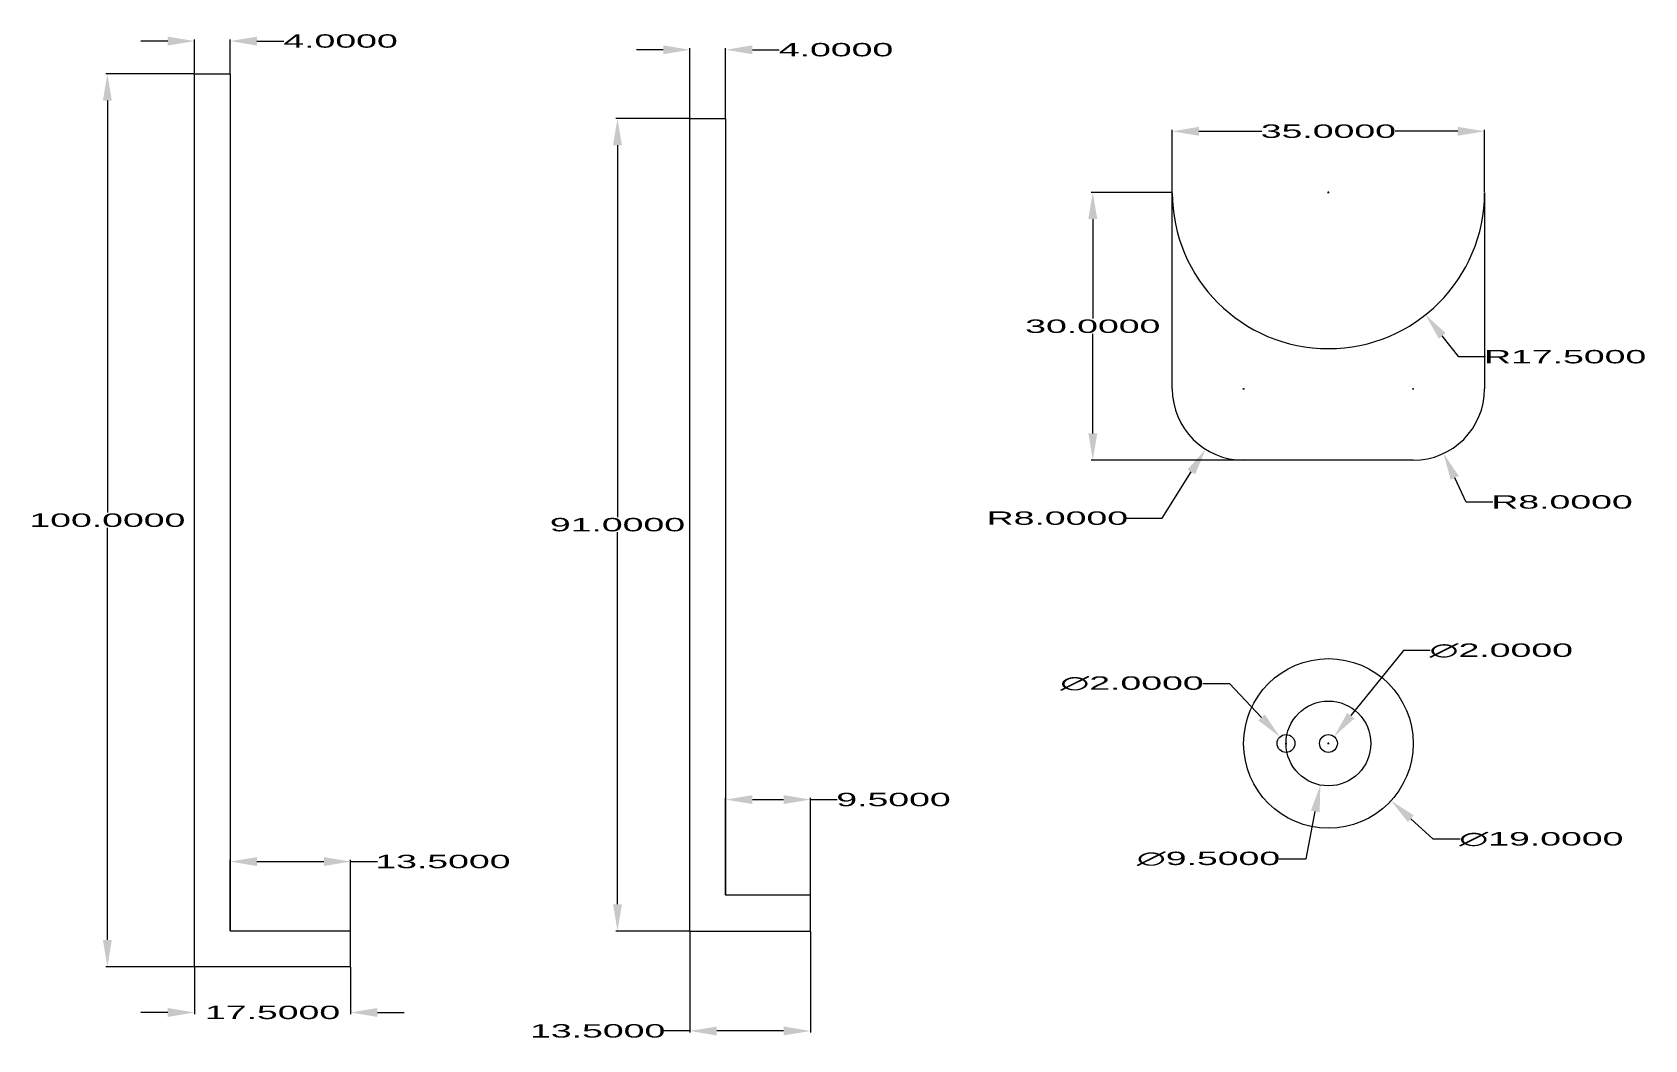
# Model space of a CAD drawing. Header units: millimetres. Extents: x 92 to 273, y 17 to 130.
import ezdxf

# ---------------------------------------------------------------- set-up
doc = ezdxf.new("R2010")
doc.units = ezdxf.units.MM
doc.header["$MEASUREMENT"] = 0
for name, color, linetype in [('anod', 30, 'Continuous'), ('Dimensiuni', 240, 'Continuous'), ('Pivoti contact pentru rezistenta', 50, 'Continuous'), ('Schita1', 123, 'Continuous'), ('Schita2', 140, 'Continuous'), ('Schita3', 245, 'Continuous')]:
    doc.layers.add(name, color=color, linetype=linetype)
doc.styles.get("Standard").update_dxf_attribs({"font": 'arial.ttf', "width": 2})
doc.dimstyles.new('Annotative', dxfattribs={"dimscale": 0, "dimtxt": 1.5, "dimasz": 3, "dimexe": 0.18, "dimexo": 0.0625, "dimgap": 0.09, "dimtad": 0, "dimtih": 1, "dimtoh": 1, "dimdec": 4, "dimzin": 0, "dimdsep": 46, "dimtxsty": 'Standard', "dimcen": 0.09, "dimadec": 0, "dimazin": 0, "dimtfac": 1, "dimtdec": 4, "dimtofl": 0, "dimtmove": 0, "dimatfit": 3, "dimfxl": 1, "dimtolj": 1, "dimtzin": 0, "dimarcsym": 0})

# ---------------------------------------------------------------- blocks, each defined once
blk = doc.blocks.new('*D3')
at = {"layer": 'Defpoints', "color": 0, "transparency": 16777216}
for p in [(165.92, 120.02), (157.8, 29.02), (165.92, 29.02)]:
    blk.add_point(p, dxfattribs=at)
at = {"layer": 'Dimensiuni', "color": 0, "lineweight": -2, "transparency": 16777216}
for p, q in [((165.86, 120.02), (157.62, 120.02)), ((157.8, 117.02), (157.8, 75.38)), ((157.8, 32.02), (157.8, 73.67)), ((165.86, 29.02), (157.62, 29.02))]:
    blk.add_line(p, q, dxfattribs=at)
at = {"layer": 'Dimensiuni', "color": 0, "transparency": 16777216}
for points in [[(157.3, 117.02), (158.3, 117.02), (157.8, 120.02)], [(157.3, 32.02), (158.3, 32.02), (157.8, 29.02)]]:
    blk.add_solid(points, dxfattribs=at)
at = {"layer": 'Dimensiuni', "color": 0, "transparency": 16777216, "insert": (157.8, 74.52), "char_height": 1.5, "attachment_point": 5}
blk.add_mtext('\\A1;91.0000', dxfattribs=at)
blk = doc.blocks.new('*D4')
at = {"layer": 'Defpoints', "color": 0, "transparency": 16777216}
for p in [(169.92, 127.71), (165.92, 120.02), (169.92, 120.02)]:
    blk.add_point(p, dxfattribs=at)
at = {"layer": 'Dimensiuni', "color": 0, "lineweight": -2, "transparency": 16777216}
for p, q in [((162.92, 127.71), (159.92, 127.71)), ((165.92, 120.09), (165.92, 127.89)), ((169.92, 120.09), (169.92, 127.89)), ((172.92, 127.71), (175.92, 127.71))]:
    blk.add_line(p, q, dxfattribs=at)
at = {"layer": 'Dimensiuni', "color": 0, "transparency": 16777216}
for points in [[(162.92, 128.21), (162.92, 127.21), (165.92, 127.71)], [(172.92, 128.21), (172.92, 127.21), (169.92, 127.71)]]:
    blk.add_solid(points, dxfattribs=at)
at = {"layer": 'Dimensiuni', "color": 0, "transparency": 16777216, "insert": (182.29, 127.71), "char_height": 1.5, "attachment_point": 5}
blk.add_mtext('\\A1;4.0000', dxfattribs=at)
blk = doc.blocks.new('*D5')
at = {"layer": 'Defpoints', "color": 0, "transparency": 16777216}
for p in [(179.42, 43.74), (169.92, 33.02), (179.42, 33.02)]:
    blk.add_point(p, dxfattribs=at)
at = {"layer": 'Dimensiuni', "color": 0, "lineweight": -2, "transparency": 16777216}
for p, q in [((169.92, 33.09), (169.92, 43.92)), ((172.92, 43.74), (176.42, 43.74)), ((179.42, 33.09), (179.42, 43.92)), ((179.42, 43.74), (182.42, 43.74))]:
    blk.add_line(p, q, dxfattribs=at)
at = {"layer": 'Dimensiuni', "color": 0, "transparency": 16777216}
for points in [[(172.92, 44.24), (172.92, 43.24), (169.92, 43.74)], [(176.42, 44.24), (176.42, 43.24), (179.42, 43.74)]]:
    blk.add_solid(points, dxfattribs=at)
at = {"layer": 'Dimensiuni', "color": 0, "transparency": 16777216, "insert": (188.73, 43.74), "char_height": 1.5, "attachment_point": 5}
blk.add_mtext('\\A1;9.5000', dxfattribs=at)
blk = doc.blocks.new('*D6')
at = {"layer": 'Defpoints', "color": 0, "transparency": 16777216}
for p in [(165.92, 29.02), (179.42, 29.02), (165.92, 17.83)]:
    blk.add_point(p, dxfattribs=at)
at = {"layer": 'Dimensiuni', "color": 0, "lineweight": -2, "transparency": 16777216}
for p, q in [((165.92, 28.96), (165.92, 17.65)), ((179.42, 28.96), (179.42, 17.65)), ((165.92, 17.83), (162.92, 17.83)), ((176.42, 17.83), (168.92, 17.83))]:
    blk.add_line(p, q, dxfattribs=at)
at = {"layer": 'Dimensiuni', "color": 0, "transparency": 16777216}
for points in [[(168.92, 18.33), (168.92, 17.33), (165.92, 17.83)], [(176.42, 18.33), (176.42, 17.33), (179.42, 17.83)]]:
    blk.add_solid(points, dxfattribs=at)
at = {"layer": 'Dimensiuni', "color": 0, "transparency": 16777216, "insert": (155.58, 17.83), "char_height": 1.5, "attachment_point": 5}
blk.add_mtext('\\A1;13.5000', dxfattribs=at)
blk = doc.blocks.new('*D7')
at = {"layer": 'Defpoints', "color": 0, "transparency": 16777216}
for p in [(110.4, 25.02), (127.9, 25.02), (127.9, 19.9)]:
    blk.add_point(p, dxfattribs=at)
at = {"layer": 'Dimensiuni', "color": 0, "lineweight": -2, "transparency": 16777216}
for p, q in [((110.4, 24.96), (110.4, 19.72)), ((127.9, 24.96), (127.9, 19.72)), ((107.4, 19.9), (104.4, 19.9)), ((130.9, 19.9), (133.9, 19.9))]:
    blk.add_line(p, q, dxfattribs=at)
at = {"layer": 'Dimensiuni', "color": 0, "transparency": 16777216}
for points in [[(107.4, 20.4), (107.4, 19.4), (110.4, 19.9)], [(130.9, 20.4), (130.9, 19.4), (127.9, 19.9)]]:
    blk.add_solid(points, dxfattribs=at)
at = {"layer": 'Dimensiuni', "color": 0, "transparency": 16777216, "insert": (119.15, 19.9), "char_height": 1.5, "attachment_point": 5}
blk.add_mtext('\\A1;17.5000', dxfattribs=at)
blk = doc.blocks.new('*D8')
at = {"layer": 'Defpoints', "color": 0, "transparency": 16777216}
for p in [(127.9, 36.8), (114.4, 29.02), (127.9, 29.02)]:
    blk.add_point(p, dxfattribs=at)
at = {"layer": 'Dimensiuni', "color": 0, "lineweight": -2, "transparency": 16777216}
for p, q in [((114.4, 29.09), (114.4, 36.98)), ((117.4, 36.8), (124.9, 36.8)), ((127.9, 29.09), (127.9, 36.98)), ((127.9, 36.8), (130.9, 36.8))]:
    blk.add_line(p, q, dxfattribs=at)
at = {"layer": 'Dimensiuni', "color": 0, "transparency": 16777216}
for points in [[(117.4, 37.3), (117.4, 36.3), (114.4, 36.8)], [(124.9, 37.3), (124.9, 36.3), (127.9, 36.8)]]:
    blk.add_solid(points, dxfattribs=at)
at = {"layer": 'Dimensiuni', "color": 0, "transparency": 16777216, "insert": (138.24, 36.8), "char_height": 1.5, "attachment_point": 5}
blk.add_mtext('\\A1;13.5000', dxfattribs=at)
blk = doc.blocks.new('*D9')
at = {"layer": 'Defpoints', "color": 0, "transparency": 16777216}
for p in [(100.64, 125.02), (110.4, 125.02), (110.4, 25.02)]:
    blk.add_point(p, dxfattribs=at)
at = {"layer": 'Dimensiuni', "color": 0, "lineweight": -2, "transparency": 16777216}
for p, q in [((110.34, 125.02), (100.46, 125.02)), ((100.64, 122.02), (100.64, 75.88)), ((100.64, 28.02), (100.64, 74.17)), ((110.34, 25.02), (100.46, 25.02))]:
    blk.add_line(p, q, dxfattribs=at)
at = {"layer": 'Dimensiuni', "color": 0, "transparency": 16777216}
for points in [[(100.14, 122.02), (101.14, 122.02), (100.64, 125.02)], [(100.14, 28.02), (101.14, 28.02), (100.64, 25.02)]]:
    blk.add_solid(points, dxfattribs=at)
at = {"layer": 'Dimensiuni', "color": 0, "transparency": 16777216, "insert": (100.64, 75.02), "char_height": 1.5, "attachment_point": 5}
blk.add_mtext('\\A1;100.0000', dxfattribs=at)
blk = doc.blocks.new('*D10')
at = {"layer": 'Defpoints', "color": 0, "transparency": 16777216}
for p in [(114.4, 128.68), (110.4, 125.02), (114.4, 125.02)]:
    blk.add_point(p, dxfattribs=at)
at = {"layer": 'Dimensiuni', "color": 0, "lineweight": -2, "transparency": 16777216}
for p, q in [((107.4, 128.68), (104.4, 128.68)), ((110.4, 125.09), (110.4, 128.86)), ((114.4, 125.09), (114.4, 128.86)), ((117.4, 128.68), (120.4, 128.68))]:
    blk.add_line(p, q, dxfattribs=at)
at = {"layer": 'Dimensiuni', "color": 0, "transparency": 16777216}
for points in [[(107.4, 129.18), (107.4, 128.18), (110.4, 128.68)], [(117.4, 129.18), (117.4, 128.18), (114.4, 128.68)]]:
    blk.add_solid(points, dxfattribs=at)
at = {"layer": 'Dimensiuni', "color": 0, "transparency": 16777216, "insert": (126.77, 128.68), "char_height": 1.5, "attachment_point": 5}
blk.add_mtext('\\A1;4.0000', dxfattribs=at)
blk = doc.blocks.new('*D11')
at = {"layer": 'Defpoints', "color": 0, "transparency": 16777216}
for p in [(219.96, 111.74), (211.06, 81.74), (227.96, 81.74)]:
    blk.add_point(p, dxfattribs=at)
at = {"layer": 'Dimensiuni', "color": 0, "lineweight": -2, "transparency": 16777216}
for p, q in [((219.9, 111.74), (210.88, 111.74)), ((211.06, 108.74), (211.06, 97.6)), ((211.06, 84.74), (211.06, 95.88)), ((227.9, 81.74), (210.88, 81.74))]:
    blk.add_line(p, q, dxfattribs=at)
at = {"layer": 'Dimensiuni', "color": 0, "transparency": 16777216}
for points in [[(210.56, 108.74), (211.56, 108.74), (211.06, 111.74)], [(210.56, 84.74), (211.56, 84.74), (211.06, 81.74)]]:
    blk.add_solid(points, dxfattribs=at)
at = {"layer": 'Dimensiuni', "color": 0, "transparency": 16777216, "insert": (211.06, 96.74), "char_height": 1.5, "attachment_point": 5}
blk.add_mtext('\\A1;30.0000', dxfattribs=at)
blk = doc.blocks.new('*D12')
at = {"layer": 'Defpoints', "color": 0, "transparency": 16777216}
for p in [(246.96, 89.74), (250.35, 82.49)]:
    blk.add_point(p, dxfattribs=at)
at = {"layer": 'Dimensiuni', "color": 0, "lineweight": -2, "transparency": 16777216}
for p, q in [((246.87, 89.74), (247.05, 89.74)), ((246.96, 89.65), (246.96, 89.83)), ((252.89, 77.06), (251.62, 79.77)), ((255.89, 77.06), (252.89, 77.06))]:
    blk.add_line(p, q, dxfattribs=at)
at = {"layer": 'Dimensiuni', "color": 0, "transparency": 16777216}
blk.add_solid([(252.07, 79.99), (251.17, 79.56), (250.35, 82.49)], dxfattribs=at)
at = {"layer": 'Dimensiuni', "color": 0, "transparency": 16777216, "insert": (263.64, 77.06), "char_height": 1.5, "attachment_point": 5}
blk.add_mtext('\\A1;R8.0000', dxfattribs=at)
blk = doc.blocks.new('*D13')
at = {"layer": 'Defpoints', "color": 0, "transparency": 16777216}
for p in [(237.46, 111.74), (248.34, 98.03)]:
    blk.add_point(p, dxfattribs=at)
at = {"layer": 'Dimensiuni', "color": 0, "lineweight": -2, "transparency": 16777216}
for p, q in [((237.37, 111.74), (237.55, 111.74)), ((237.46, 111.65), (237.46, 111.83)), ((252.07, 93.33), (250.21, 95.68)), ((255.07, 93.33), (252.07, 93.33))]:
    blk.add_line(p, q, dxfattribs=at)
at = {"layer": 'Dimensiuni', "color": 0, "transparency": 16777216}
blk.add_solid([(250.6, 95.99), (249.82, 95.37), (248.34, 98.03)], dxfattribs=at)
at = {"layer": 'Dimensiuni', "color": 0, "transparency": 16777216, "insert": (263.99, 93.33), "char_height": 1.5, "attachment_point": 5}
blk.add_mtext('\\A1;R17.5000', dxfattribs=at)
blk = doc.blocks.new('*D14')
at = {"layer": 'Defpoints', "color": 0, "transparency": 16777216}
for p in [(227.96, 89.74), (223.7, 82.97)]:
    blk.add_point(p, dxfattribs=at)
at = {"layer": 'Dimensiuni', "color": 0, "lineweight": -2, "transparency": 16777216}
for p, q in [((227.87, 89.74), (228.05, 89.74)), ((227.96, 89.65), (227.96, 89.83)), ((218.84, 75.25), (222.1, 80.43)), ((214.84, 75.25), (218.84, 75.25))]:
    blk.add_line(p, q, dxfattribs=at)
at = {"layer": 'Dimensiuni', "color": 0, "transparency": 16777216}
blk.add_solid([(221.68, 80.7), (222.53, 80.16), (223.7, 82.97)], dxfattribs=at)
at = {"layer": 'Dimensiuni', "color": 0, "transparency": 16777216, "insert": (207.09, 75.25), "char_height": 1.5, "attachment_point": 5}
blk.add_mtext('\\A1;R8.0000', dxfattribs=at)
blk = doc.blocks.new('*D15')
at = {"layer": 'Defpoints', "color": 0, "transparency": 16777216}
for p in [(254.96, 118.58), (219.96, 111.74), (254.96, 111.74)]:
    blk.add_point(p, dxfattribs=at)
at = {"layer": 'Dimensiuni', "color": 0, "lineweight": -2, "transparency": 16777216}
for p, q in [((219.96, 111.8), (219.96, 118.76)), ((222.96, 118.58), (229.99, 118.58)), ((251.96, 118.58), (244.94, 118.58)), ((254.96, 111.8), (254.96, 118.76))]:
    blk.add_line(p, q, dxfattribs=at)
at = {"layer": 'Dimensiuni', "color": 0, "transparency": 16777216}
for points in [[(222.96, 119.08), (222.96, 118.08), (219.96, 118.58)], [(251.96, 119.08), (251.96, 118.08), (254.96, 118.58)]]:
    blk.add_solid(points, dxfattribs=at)
at = {"layer": 'Dimensiuni', "color": 0, "transparency": 16777216, "insert": (237.46, 118.58), "char_height": 1.5, "attachment_point": 5}
blk.add_mtext('\\A1;35.0000', dxfattribs=at)
blk = doc.blocks.new('*D16')
at = {"layer": 'Defpoints', "color": 0, "transparency": 16777216}
for p in [(230.45, 56.43), (244.48, 43.62)]:
    blk.add_point(p, dxfattribs=at)
at = {"layer": 'Dimensiuni', "color": 0, "lineweight": -2, "transparency": 16777216}
for p, q in [((237.37, 50.03), (237.55, 50.03)), ((237.46, 49.94), (237.46, 50.12)), ((249.21, 39.3), (246.69, 41.6)), ((252.21, 39.3), (249.21, 39.3))]:
    blk.add_line(p, q, dxfattribs=at)
at = {"layer": 'Dimensiuni', "color": 0, "transparency": 16777216}
blk.add_solid([(247.03, 41.97), (246.36, 41.23), (244.48, 43.62)], dxfattribs=at)
at = {"layer": 'Dimensiuni', "color": 0, "transparency": 16777216, "insert": (261.32, 39.3), "char_height": 1.5, "attachment_point": 5}
blk.add_mtext('\\A1;∅19.0000', dxfattribs=at)
blk = doc.blocks.new('*D17')
at = {"layer": 'Defpoints', "color": 0, "transparency": 16777216}
for p in [(238.36, 54.69), (236.56, 45.36)]:
    blk.add_point(p, dxfattribs=at)
at = {"layer": 'Dimensiuni', "color": 0, "lineweight": -2, "transparency": 16777216}
for p, q in [((237.37, 50.03), (237.55, 50.03)), ((237.46, 49.94), (237.46, 50.12)), ((234.96, 37.11), (235.99, 42.42)), ((231.96, 37.11), (234.96, 37.11))]:
    blk.add_line(p, q, dxfattribs=at)
at = {"layer": 'Dimensiuni', "color": 0, "transparency": 16777216}
blk.add_solid([(235.5, 42.51), (236.48, 42.32), (236.56, 45.36)], dxfattribs=at)
at = {"layer": 'Dimensiuni', "color": 0, "transparency": 16777216, "insert": (224.02, 37.11), "char_height": 1.5, "attachment_point": 5}
blk.add_mtext('\\A1;∅9.5000', dxfattribs=at)
blk = doc.blocks.new('*D18')
at = {"layer": 'Defpoints', "color": 0, "transparency": 16777216}
for p in [(232.03, 50.76), (233.4, 49.3)]:
    blk.add_point(p, dxfattribs=at)
at = {"layer": 'Dimensiuni', "color": 0, "lineweight": -2, "transparency": 16777216}
for p, q in [((223.39, 56.74), (226.39, 56.74)), ((226.39, 56.74), (229.97, 52.94)), ((232.62, 50.03), (232.8, 50.03)), ((232.71, 49.94), (232.71, 50.12))]:
    blk.add_line(p, q, dxfattribs=at)
at = {"layer": 'Dimensiuni', "color": 0, "transparency": 16777216}
blk.add_solid([(230.33, 53.28), (229.61, 52.6), (232.03, 50.76)], dxfattribs=at)
at = {"layer": 'Dimensiuni', "color": 0, "transparency": 16777216, "insert": (215.45, 56.74), "char_height": 1.5, "attachment_point": 5}
blk.add_mtext('\\A1;∅2.0000', dxfattribs=at)
blk = doc.blocks.new('*D19')
at = {"layer": 'Defpoints', "color": 0, "transparency": 16777216}
for p in [(238.09, 50.8), (236.83, 49.25)]:
    blk.add_point(p, dxfattribs=at)
at = {"layer": 'Dimensiuni', "color": 0, "lineweight": -2, "transparency": 16777216}
for p, q in [((245.88, 60.42), (239.98, 53.14)), ((248.88, 60.42), (245.88, 60.42)), ((237.37, 50.03), (237.55, 50.03)), ((237.46, 49.94), (237.46, 50.12))]:
    blk.add_line(p, q, dxfattribs=at)
at = {"layer": 'Dimensiuni', "color": 0, "transparency": 16777216}
blk.add_solid([(239.59, 53.45), (240.37, 52.82), (238.09, 50.8)], dxfattribs=at)
at = {"layer": 'Dimensiuni', "color": 0, "transparency": 16777216, "insert": (256.83, 60.42), "char_height": 1.5, "attachment_point": 5}
blk.add_mtext('\\A1;∅2.0000', dxfattribs=at)

msp = doc.modelspace()

# ---------------------------------------------------------------- linework, layer by layer
at = {"layer": 'anod'}
msp.add_circle((237.46176, 50.02751), 4.75, dxfattribs=at)
at = {"layer": 'Pivoti contact pentru rezistenta'}
for centre in [(232.71176, 50.02751), (237.46176, 50.02751)]:
    msp.add_circle(centre, 1, dxfattribs=at)
at = {"layer": 'Schita1'}
for p, q in [((110.40213, 25.02417), (110.40213, 125.02417)), ((110.40213, 125.02417), (114.40213, 125.02417)), ((114.40213, 125.02417), (114.40213, 29.02417)), ((219.96176, 89.74005), (219.96176, 111.74005)), ((254.96176, 111.74005), (254.96176, 89.74005)), ((246.96176, 81.74005), (227.96176, 81.74005)), ((127.90213, 29.02417), (114.40213, 29.02417)), ((127.90213, 25.02417), (127.90213, 29.02417)), ((127.90213, 25.02417), (110.40213, 25.02417))]:
    msp.add_line(p, q, dxfattribs=at)
for centre, radius, start, end in [((237.46176, 111.74005), 17.5, 180, 0), ((227.96176, 89.74005), 8, 180, 270), ((246.96176, 89.74005), 8, 270, 0)]:
    msp.add_arc(centre, radius, start, end, dxfattribs=at)
at = {"layer": 'Schita2'}
for p, q in [((165.92052, 29.02417), (165.92052, 120.02417)), ((165.92052, 120.02417), (169.92052, 120.02417)), ((169.92052, 120.02417), (169.92052, 33.02417)), ((179.42052, 33.02417), (169.92052, 33.02417)), ((179.42052, 29.02417), (179.42052, 33.02417)), ((165.92052, 29.02417), (179.42052, 29.02417))]:
    msp.add_line(p, q, dxfattribs=at)
at = {"layer": 'Schita3'}
msp.add_circle((237.46176, 50.02751), 9.5, dxfattribs=at)

# ---------------------------------------------------------------- dimensions: what is measured, and where the dimension line sits
at = {"layer": 'Dimensiuni'}
for base, p1, p2, picture, middle in [((114.40213, 128.68418), (110.40213, 125.02417), (114.40213, 125.02417), '*D10', (126.77453, 128.68418)), ((169.92052, 127.71241), (165.92052, 120.02417), (169.92052, 120.02417), '*D4', (182.29292, 127.71241)), ((254.96176, 118.58252), (219.96176, 111.74005), (254.96176, 111.74005), '*D15', (237.46176, 118.58252)), ((179.42052, 43.74261), (169.92052, 33.02417), (179.42052, 33.02417), '*D5', (188.73255, 43.74261)), ((127.90213, 36.79789), (114.40213, 29.02417), (127.90213, 29.02417), '*D8', (138.23838, 36.79789)), ((165.92052, 17.83301), (179.42052, 29.02417), (165.92052, 29.02417), '*D6', (155.58427, 17.83301)), ((127.90213, 19.89703), (110.40213, 25.02417), (127.90213, 25.02417), '*D7', (119.15213, 19.89703))]:
    dim = msp.add_linear_dim(base=base, p1=p1, p2=p2, dimstyle='Annotative', dxfattribs=at)
    dim.commit()
    dim.dimension.update_dxf_attribs({"geometry": picture, "text_midpoint": middle})
for base, p1, p2, picture, middle in [((100.64252, 125.02417), (110.40213, 25.02417), (110.40213, 125.02417), '*D9', (100.64252, 75.02417)), ((157.79592, 29.02417), (165.92052, 120.02417), (165.92052, 29.02417), '*D3', (157.79592, 74.52417)), ((211.06387, 81.74005), (219.96176, 111.74005), (227.96176, 81.74005), '*D11', (211.06387, 96.74005))]:
    dim = msp.add_linear_dim(base=base, p1=p1, p2=p2, angle=90, dimstyle='Annotative', dxfattribs=at)
    dim.commit()
    dim.dimension.update_dxf_attribs({"geometry": picture, "text_midpoint": middle})
for center, mpoint, picture, middle in [((237.46176, 111.74005), (248.3418, 98.0333), '*D13', (263.98508, 93.33385)), ((246.96176, 89.74005), (250.34931, 82.49267), '*D12', (263.63755, 77.05714))]:
    dim = msp.add_radius_dim(center=center, mpoint=mpoint, dimstyle='Annotative', dxfattribs=at)
    dim.commit()
    dim.dimension.update_dxf_attribs({"geometry": picture, "text_midpoint": middle})
dim = msp.add_radius_dim(center=(227.96176, 89.74005), mpoint=(223.70079, 82.96922), dimstyle='Annotative', dxfattribs=at)
dim.commit()
dim.dimension.update_dxf_attribs({"geometry": '*D14', "text_midpoint": (207.09245, 75.24529), "dimtype": 164})
for p1, p2, picture, middle in [((236.83211, 49.25063), (238.09141, 50.80439), '*D19', (256.82805, 60.4191)), ((233.39706, 49.29925), (232.02646, 50.75577), '*D18', (215.44872, 56.74269)), ((230.44638, 56.43333), (244.47714, 43.6217), '*D16', (261.32029, 39.2993)), ((238.3634, 54.69115), (236.56013, 45.36387), '*D17', (224.02018, 37.1091))]:
    dim = msp.add_diameter_dim_2p(p1=p1, p2=p2, dimstyle='Annotative', dxfattribs=at)
    dim.commit()
    dim.dimension.update_dxf_attribs({"geometry": picture, "text_midpoint": middle, "dimtype": 163})

doc.saveas('drawing.dxf')
